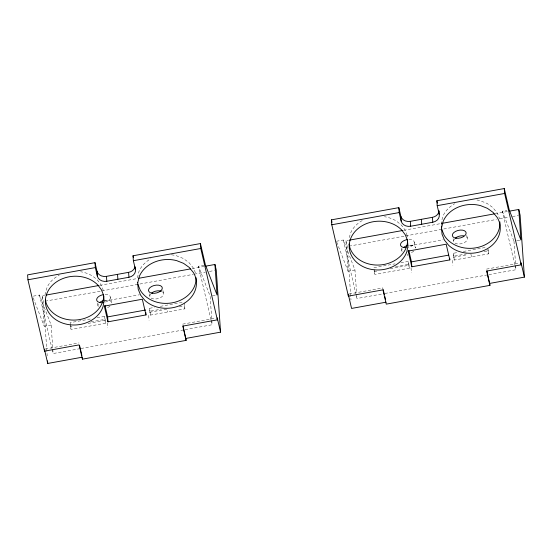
<?xml version="1.0" encoding="UTF-8"?>
<svg xmlns="http://www.w3.org/2000/svg" width="552" height="552" viewBox="0 0 552 552"><rect width="100%" height="100%" fill="white"/><g stroke="black" fill="none" stroke-linecap="round" stroke-linejoin="round"><path stroke-width="0.41" stroke-dasharray="2.76 2.07" d="M137.386 277.863L138.931 271.591A29.422 24.378 -4 0 1 150.889 258.757M441.338 224.478L441.221 222.835L442.766 216.563A29.422 24.378 -4 0 1 454.731 203.729M349.209 237.539L351.037 232.047A29.415 24.371 -4 0 1 363.057 220.117M33.348 296.141L39.496 295.03L51.136 325.018L53.109 353.542L80.178 348.643M210.954 319.753L198.499 266.23L203.874 265.257M336.416 241.252L343.33 240.003L354.971 269.997L356.599 293.485M514.788 264.725L502.341 211.209L506.943 210.374M51.136 325.018L44.222 326.273L42.111 295.782L44.65 295.32M99.719 285.349L136.999 278.601M192.068 268.624L203.929 266.478M354.971 269.997L348.064 271.246L345.945 240.755L348.491 240.299M403.56 230.322L441.683 223.422M495.061 213.755L507.764 211.45M45.133 301.185L101.05 291.056M101.899 290.904L193.393 274.337M194.242 274.178L205.254 272.184M209.491 271.418L214.576 270.501M348.974 246.157L404.885 236.035M405.734 235.876L496.386 219.461M499.774 218.847L509.096 217.164M512.484 216.55L518.411 215.473M104.818 301.047L139.456 294.775M409.501 245.868L443.297 239.747M212.444 295.803L217.053 294.975M502.341 211.209L513.981 241.196L516.286 240.782M517.051 240.644L520.895 239.947M90.314 319.022L70.076 322.685L70.58 324.831M97.055 317.8L104.645 316.427L105.584 323.217L71.015 329.475L70.187 324.259M184.14 302.772L184.913 308.851L150.344 315.109L149.413 308.32L154.47 307.409M160.37 306.339L183.975 302.061M373.918 267.665L394.997 263.849M400.897 262.78L408.487 261.4L409.418 268.189L374.856 274.454L374.028 269.238M486.788 250.194L488.479 249.89L488.748 253.823L454.186 260.082L453.247 253.299L457.463 252.533M463.363 251.464L486.967 247.186M90.976 321.878L105.308 319.284M150.344 315.109L150.075 311.176L161.032 309.189M395.66 266.699L409.149 264.256M454.186 260.082L453.91 256.149L466.557 253.858M70.352 326.625L72.036 326.315M88.058 323.417L104.921 320.36L104.645 316.427M149.682 312.253L167.049 309.113L167.718 311.963M179.338 306.884L184.251 305.994L184.913 308.851M374.187 271.598L376.719 271.135M390.209 268.693L408.756 265.339L408.487 261.4M453.516 257.232L467.578 254.686M483.994 251.712L488.085 250.967L487.975 249.394M45.25 349.03L78.977 342.923M182.677 324.141L215.556 318.187M349.092 294.002L382.812 287.896L382.902 289.207M486.512 269.114L519.391 263.159M81.02 348.484L184.202 329.799M185.051 329.647L212.113 324.748L210.139 296.224L198.499 266.23M343.33 240.003L356.951 298.515L384.013 293.616M384.861 293.464L488.044 274.772M488.893 274.62L515.954 269.721L515.665 265.526M407.086 235.331L405.002 229.984L401.47 225.216L396.688 221.276A29.415 24.371 -4 0 0 384.454 216.695M336.727 242.045L348.064 271.246M33.196 297.859L44.222 326.273M514.988 265.56L515.954 269.721M488.085 250.967L488.748 253.823M466.723 235.373L467.482 238.636M470.89 254.086L471.553 256.935M453.088 238.699L453.661 241.141M453.247 253.299L453.91 256.149M414.304 242.321L415.635 248.027A7.045 3.912 -13.1 0 0 409.053 245.254M408.756 265.339L409.418 268.189M401.242 248.083L401.808 250.532M345.945 240.755L347.277 246.468L350.982 299.936M211.147 320.581L212.113 324.748M162.888 290.4L163.647 293.664M149.254 293.719L149.82 296.169M149.413 308.32L150.075 311.176M105.08 294.471A7.045 3.912 -13.1 0 1 110.469 297.342L111.794 303.055A7.045 3.912 -13.1 0 0 104.611 300.371M104.921 320.36L105.584 323.217M97.4 303.11L97.973 305.56M42.111 295.782L43.442 301.489L47.203 355.812M39.496 295.03L51.943 348.526M52.136 349.361L53.109 353.542M407.1 235.442L407.245 237.022M103.258 290.469C101.74 284.584 97.821 279.698 92.853 276.304A29.415 24.371 -4 0 0 80.62 271.722M441.221 222.835L441.331 224.422M513.981 241.196L515.602 264.684M452.543 260.378L452.881 265.298M411.061 267.892L411.406 272.812M407.307 254.044L407.417 255.686M374.58 270.514L374.856 274.454M356.661 294.32L356.951 298.515M148.702 315.406L149.047 320.326M107.226 322.92L107.564 327.84M70.746 325.542L71.015 329.475M171.361 254.789A29.422 24.378 -4 0 1 176.336 255.721L183.195 258.426L188.929 262.531L193.152 267.761A29.422 24.378 -4 0 1 195.574 273.751M45.064 294.989A29.415 24.371 -4 0 1 45.374 292.567L47.196 287.075A29.415 24.371 -4 0 1 59.216 275.144M162.585 291.863A7.045 3.912 -13.1 0 1 157.003 298.853A7.045 3.912 -13.1 0 1 150.613 294.03M109.965 306.201A7.045 3.912 -13.1 0 1 106.936 307.781M98.277 306.532A7.045 3.912 -13.1 0 1 98.76 303.421M110.469 297.342A7.045 3.912 -13.1 0 1 105.611 302.075M476.887 199.996A29.422 24.378 -4 0 1 480.171 200.693L487.03 203.405L492.77 207.511L496.993 212.734A29.422 24.378 -4 0 1 499.408 218.73M466.419 236.836A7.045 3.912 -13.1 0 1 464.756 242.397A7.045 3.912 -13.1 0 1 455.448 243.377A7.045 3.912 -13.1 0 1 455.49 237.995M413.8 251.174A7.045 3.912 -13.1 0 1 410.771 252.754M402.111 251.505A7.045 3.912 -13.1 0 1 402.601 248.4M408.922 239.451A7.045 3.912 -13.1 0 1 414.304 242.666A7.045 3.912 -13.1 0 1 408.266 247.379"/><path stroke-width="0.83" d="M137.724 282.776L139.27 276.504A29.422 24.378 -4 0 1 176.674 260.641L183.533 263.345L189.274 267.451L193.497 272.681A29.422 24.378 -4 0 1 183.216 303.924A29.422 24.378 -4 0 1 144.817 300.343L140.594 295.12L138.179 289.124L137.724 282.624M441.559 227.755L443.111 221.483A29.422 24.378 -4 0 1 480.516 205.613L487.375 208.318L493.108 212.423L497.331 217.654A29.422 24.378 -4 0 1 487.057 248.897A29.422 24.378 -4 0 1 448.652 245.323L444.436 240.092L442.014 234.103L441.448 226.01M135.247 267.623L135.357 269.259A8.101 6.714 -4 0 1 128.94 277.263L106.819 281.272A8.101 6.714 -4 0 1 97.338 276.145L97 271.232L95.006 262.669L27.6 274.875L27.938 279.788L44.546 351.148L79.115 344.89L82.434 359.159L186.134 340.377L183.064 325.818M135.357 269.259L133.37 260.696L133.025 255.783L200.431 243.57L205.413 264.981L217.053 294.975L214.942 264.484L205.62 266.167M486.905 270.797L489.969 285.356L386.269 304.131L382.95 289.862L348.381 296.12L331.78 224.767L331.435 219.848L398.841 207.642L400.835 216.205L401.173 221.124A8.101 6.714 -4 0 0 410.653 226.244L432.775 222.242A8.101 6.714 -4 0 0 439.199 214.238L438.971 210.954M439.199 214.238L437.205 205.675L436.867 200.755L504.266 188.549L509.248 209.953L520.895 239.947L518.783 209.456L509.462 211.147M27.938 279.788L95.344 267.582L95.006 262.669M133.37 260.696L200.769 248.49L200.431 243.57M331.78 224.767L399.186 212.561L398.841 207.642M437.205 205.675L504.611 193.462L504.266 188.549M97 271.232A8.101 6.714 -4 0 0 106.474 276.352L128.595 272.35A8.101 6.714 -4 0 0 135.061 266.671M400.835 216.205A8.101 6.714 -4 0 0 410.315 221.331L432.437 217.322A8.101 6.714 -4 0 0 438.985 211.064M46.347 295.016L98.877 285.501M138.69 278.291L190.371 268.934M349.34 240.141L402.712 230.481M442.531 223.263L494.212 213.907M145.818 312.473L145.99 314.93L107.964 321.816L107.626 316.896L145.645 310.01M449.714 258.267L449.825 259.902L411.806 266.788L411.461 261.869L448.638 255.141M185.996 338.41L220.565 332.152L217.24 317.883L217.378 319.849L182.809 326.108L186.134 340.377M489.831 283.39L524.4 277.125L521.081 262.855L521.212 264.822L486.65 271.08L489.969 285.356M44.608 350.023L47.734 363.451L82.296 357.192L82.434 359.159M386.138 302.165L351.569 308.43L348.25 294.154M441.676 229.183L444.091 235.173A29.422 24.378 -4 0 0 477.963 247.399A29.422 24.378 -4 0 0 499.891 221.883M137.834 284.211L140.256 290.2A29.422 24.378 -4 0 0 173.659 302.537A29.422 24.378 -4 0 0 196.091 277.711M518.783 209.456L520.108 215.163L524.4 277.125M504.611 193.462L521.212 264.822M436.867 200.755L437.412 203.088M449.825 259.902L446.175 244.205L408.149 251.091L411.806 266.788M408.77 250.304L411.461 261.869M399.186 212.561L401.173 221.124M383.205 289.572L384.378 294.609M384.765 296.293L385.551 299.646M331.435 219.848L332.014 222.318M214.942 264.484L216.274 270.19L220.565 332.152M200.769 248.49L217.378 319.849M133.025 255.783L133.391 257.335M145.99 314.93L142.333 299.232L104.314 306.118L107.964 321.816M104.935 305.332L107.626 316.896M95.344 267.582L97.338 276.145M79.564 345.442L81.903 355.516M407.473 239.389L407.617 240.969A29.415 24.371 -4 0 1 379.321 265.022A29.415 24.371 -4 0 1 349.043 244.005M432.437 217.322L432.775 222.242M421.376 219.323L421.714 224.243M410.315 221.331L410.653 226.244M348.291 294.809L348.381 296.12M128.595 272.35L128.94 277.263M117.535 274.351L117.88 279.271M106.474 276.352L106.819 281.272M47.555 360.904L47.734 363.451M44.408 349.181L44.546 351.148M103.783 295.989A29.415 24.371 -4 0 1 75.976 320.015A29.415 24.371 -4 0 1 45.326 299.833M151.655 293.022A7.045 3.912 -13.1 0 1 161.432 291.249M99.802 302.406A7.045 3.912 -13.1 0 1 102.831 300.833M103.224 302.627A7.045 3.912 -13.1 0 1 96.635 299.674A7.045 3.912 -13.1 0 1 103.286 294.664M455.49 237.995A7.045 3.912 -13.1 0 1 463.79 235.856M403.643 247.386A7.045 3.912 -13.1 0 1 406.672 245.806M405.865 247.696A7.045 3.912 -13.1 0 1 400.504 244.301A7.045 3.912 -13.1 0 1 407.121 239.637M104.121 300.909L103.072 306.526A29.415 24.371 -4 0 1 61.072 322.499A29.415 24.371 -4 0 1 52.226 285.432A29.415 24.371 -4 0 1 97.973 285.156L101.499 289.931L103.59 295.272L104.121 300.909M407.962 245.881L406.907 251.505A29.415 24.371 -4 0 1 364.906 267.472A29.415 24.371 -4 0 1 356.068 230.405A29.415 24.371 -4 0 1 401.808 230.129L405.341 234.904L407.424 240.251L407.962 245.881M152.186 293.243A7.045 3.912 -13.1 0 0 162.316 287.958A7.045 3.912 -13.1 0 0 151.71 286.426A7.045 3.912 -13.1 0 0 152.186 293.243M456.021 238.216A7.045 3.912 -13.1 0 0 466.157 232.93A7.045 3.912 -13.1 0 0 455.552 231.398A7.045 3.912 -13.1 0 0 456.021 238.216"/></g></svg>
